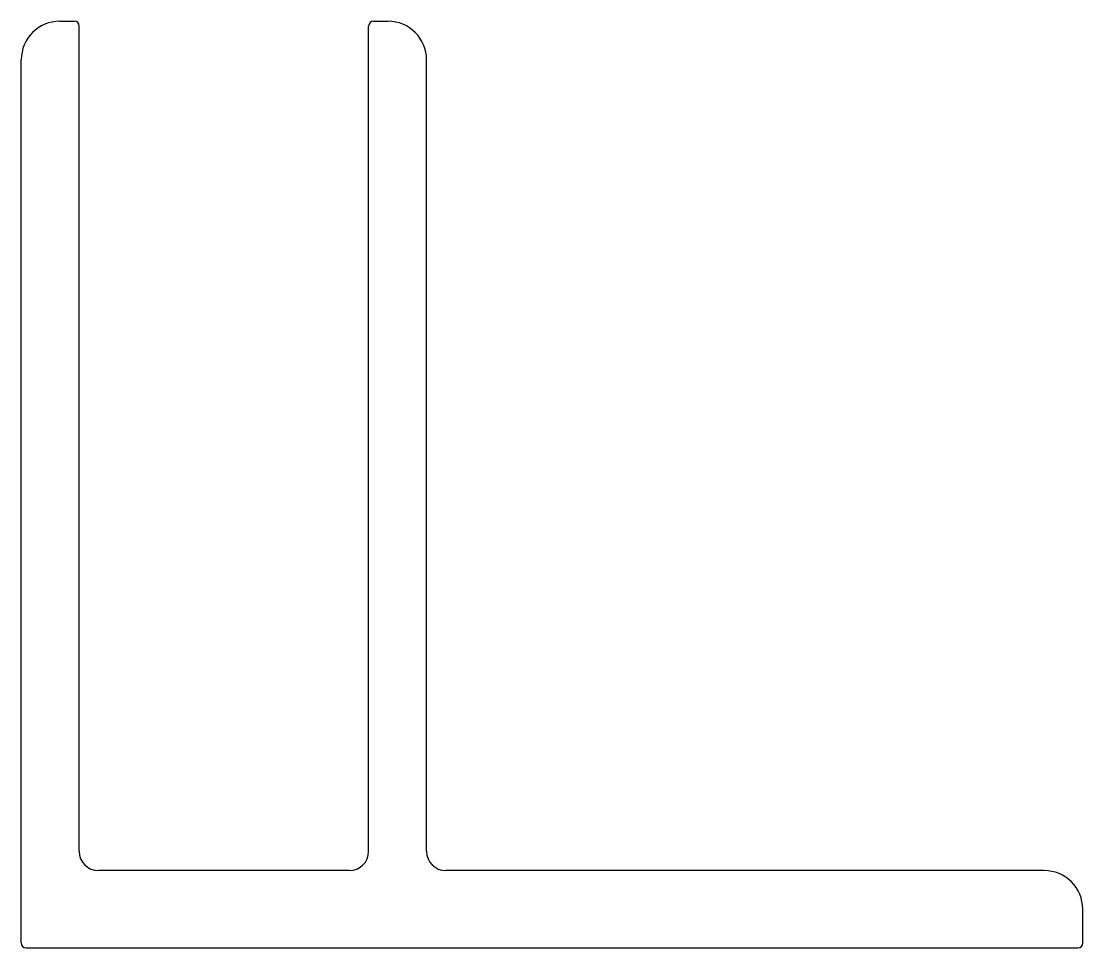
# Model space of a CAD drawing. Extents: x 2036.7 to 2091.7, y 1831.7 to 1879.7.
import ezdxf

# ---------------------------------------------------------------- set-up
doc = ezdxf.new("R2010")
doc.units = 0
doc.layers.get('0').update_dxf_attribs({"linetype": 'CONTINUOUS'})

msp = doc.modelspace()

# ---------------------------------------------------------------- linework, layer by layer
for p, q in [((2038.675, 1879.696), (2039.425, 1879.696)), ((2039.675, 1836.696), (2039.675, 1879.446)), ((2054.675, 1836.696), (2054.675, 1879.446)), ((2054.925, 1879.696), (2055.675, 1879.696)), ((2036.675, 1831.946), (2036.675, 1877.696)), ((2057.675, 1836.696), (2057.675, 1877.696)), ((2053.675, 1835.696), (2040.675, 1835.696)), ((2089.675, 1835.696), (2058.675, 1835.696)), ((2091.675, 1831.946), (2091.675, 1833.696)), ((2036.925, 1831.696), (2091.425, 1831.696))]:
    msp.add_line(p, q)
for centre, radius, start, end in [((2038.675, 1877.696), 2, 90, 180), ((2039.425, 1879.446), 0.25, 0, 90), ((2054.925, 1879.446), 0.25, 90, 180), ((2055.675, 1877.696), 2, 0, 90), ((2040.675, 1836.696), 1, 180, 270), ((2053.675, 1836.696), 1, 270, 0), ((2058.675, 1836.696), 1, 180, 270), ((2089.675, 1833.696), 2, 0, 90), ((2036.925, 1831.946), 0.25, 180, 270), ((2091.425, 1831.946), 0.25, 270, 360)]:
    msp.add_arc(centre, radius, start, end)

doc.saveas('drawing.dxf')
